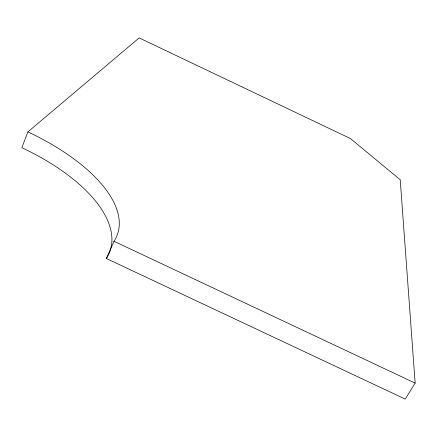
<?xml version="1.0" encoding="UTF-8"?>
<svg xmlns="http://www.w3.org/2000/svg" width="437" height="437" viewBox="0 0 437 437"><rect width="100%" height="100%" fill="white"/><g stroke="black" fill="none" stroke-linecap="round" stroke-linejoin="round"><path stroke-width="0.66" d="M27.902 131.876L21.85 147.684A158.598 73.432 17.8 0 1 106.377 258.507L405.214 399.096L415.15 383.102L400.226 179.749L350.463 138.573L139.174 37.904L27.902 131.876A159.876 71.247 18.2 0 1 113.997 241.268L415.15 383.102M106.377 258.507L113.997 241.268"/></g></svg>
